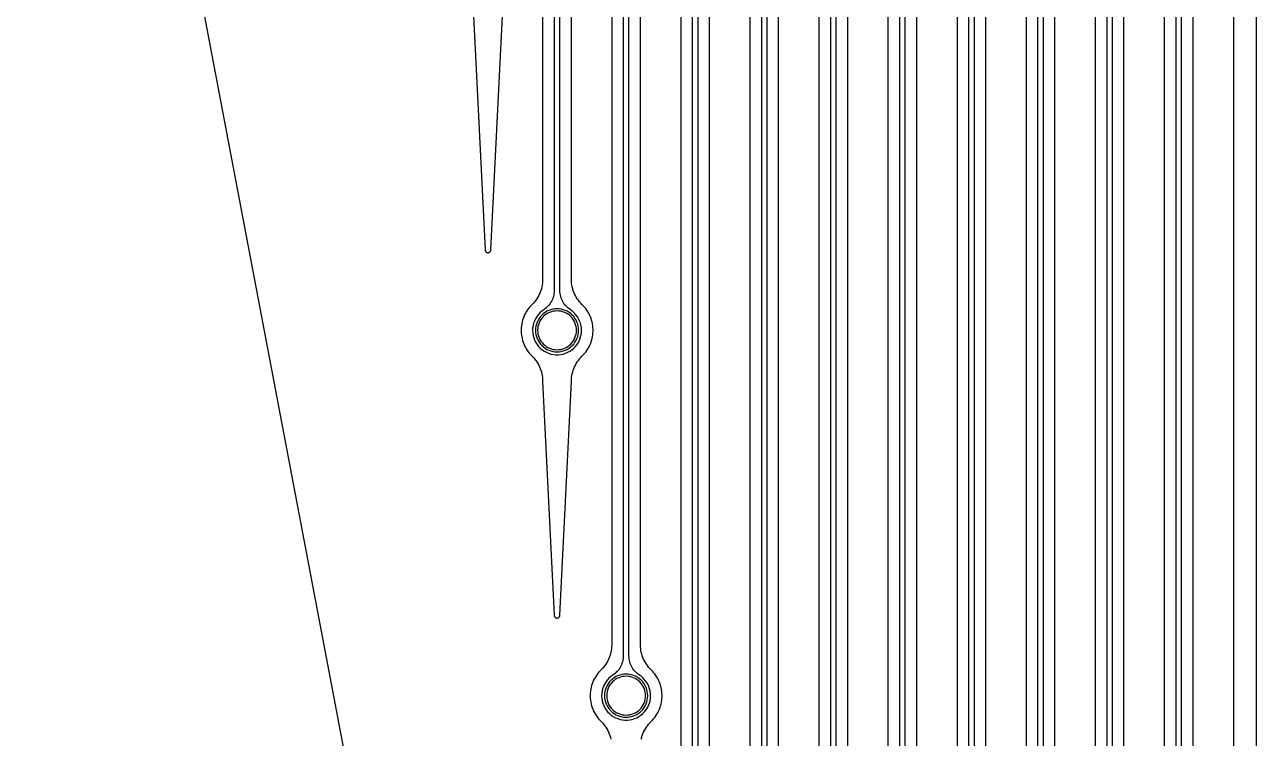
# Model space of a CAD drawing. Header units: metres. Extents: x -1805 to 1655, y -683 to 39617.
# Drawn here: x -430 to -2, y 1001 to 1249.1 of the extents above; entities that cross this region are included whole.
import ezdxf

# ---------------------------------------------------------------- set-up
doc = ezdxf.new("R2010")
doc.units = ezdxf.units.M
for name, color, linetype in [('Etching', 5, 'CONTINUOUS'), ('Metal', 4, 'CONTINUOUS'), ('pad_etching', 1, 'CONTINUOUS'), ('PEDOT_SIROF', 6, 'CONTINUOUS')]:
    doc.layers.add(name, color=color, linetype=linetype)

msp = doc.modelspace()

# ---------------------------------------------------------------- linework, layer by layer
at = {"layer": 'Etching'}
for points in [[(-250, 9134.24), (-250, 1160.5), (-250.02, 1159.86), (-250.07, 1159.22), (-250.15, 1158.58), (-250.27, 1157.95), (-250.43, 1157.32), (-250.62, 1156.71), (-250.83, 1156.1), (-251.09, 1155.51), (-251.37, 1154.93), (-251.68, 1154.37), (-252.03, 1153.83), (-252.4, 1153.3), (-252.8, 1152.8), (-253.22, 1152.32), (-253.67, 1151.86), (-254.13, 1151.4), (-254.56, 1150.91), (-254.96, 1150.41), (-255.34, 1149.88), (-255.69, 1149.33), (-256.01, 1148.77), (-256.3, 1148.19), (-256.57, 1147.6), (-256.8, 1146.99), (-256.99, 1146.37), (-257.16, 1145.75), (-257.29, 1145.11), (-257.4, 1144.47), (-257.46, 1143.83), (-257.5, 1143.18), (-257.5, 1142.53), (-257.46, 1141.89), (-257.4, 1141.24), (-257.29, 1140.6), (-257.16, 1139.97), (-256.99, 1139.34), (-256.8, 1138.72), (-256.57, 1138.12), (-256.3, 1137.52), (-256.01, 1136.94), (-255.69, 1136.38), (-255.34, 1135.84), (-254.96, 1135.31), (-254.56, 1134.8), (-254.13, 1134.32), (-253.67, 1133.86), (-253.22, 1133.4), (-252.8, 1132.92), (-252.4, 1132.41), (-252.03, 1131.89), (-251.68, 1131.34), (-251.37, 1130.78), (-251.09, 1130.2), (-250.83, 1129.61), (-250.62, 1129.01), (-250.43, 1128.39), (-250.27, 1127.77), (-250.15, 1127.14), (-250.07, 1126.5), (-250.02, 1125.86), (-250, 1125.21), (-246, 1043.81), (-245.98, 1043.68), (-245.95, 1043.56), (-245.91, 1043.44), (-245.85, 1043.33), (-245.78, 1043.23), (-245.69, 1043.13), (-245.59, 1043.05), (-245.49, 1042.98), (-245.37, 1042.93), (-245.25, 1042.89), (-245.13, 1042.87), (-245, 1042.86), (-244.87, 1042.87), (-244.75, 1042.89), (-244.63, 1042.93), (-244.51, 1042.98), (-244.41, 1043.05), (-244.31, 1043.13), (-244.22, 1043.23), (-244.15, 1043.33), (-244.09, 1043.44), (-244.05, 1043.56), (-244.02, 1043.68), (-244, 1043.81), (-240, 1125.21), (-239.98, 1125.86), (-239.93, 1126.5), (-239.85, 1127.14), (-239.73, 1127.77), (-239.57, 1128.39), (-239.38, 1129.01), (-239.17, 1129.61), (-238.91, 1130.2), (-238.63, 1130.78), (-238.32, 1131.34), (-237.97, 1131.89), (-237.6, 1132.41), (-237.2, 1132.92), (-236.78, 1133.4), (-236.33, 1133.86), (-235.87, 1134.32), (-235.44, 1134.8), (-235.04, 1135.31), (-234.66, 1135.84), (-234.31, 1136.38), (-233.99, 1136.94), (-233.7, 1137.52), (-233.43, 1138.12), (-233.2, 1138.72), (-233.01, 1139.34), (-232.84, 1139.97), (-232.71, 1140.6), (-232.6, 1141.24), (-232.54, 1141.89), (-232.5, 1142.53), (-232.5, 1143.18), (-232.54, 1143.83), (-232.6, 1144.47), (-232.71, 1145.11), (-232.84, 1145.75), (-233.01, 1146.37), (-233.2, 1146.99), (-233.43, 1147.6), (-233.7, 1148.19), (-233.99, 1148.77), (-234.31, 1149.33), (-234.66, 1149.88), (-235.04, 1150.41), (-235.44, 1150.91), (-235.87, 1151.4), (-236.33, 1151.86), (-236.78, 1152.32), (-237.2, 1152.8), (-237.6, 1153.3), (-237.97, 1153.83), (-238.32, 1154.37), (-238.63, 1154.93), (-238.91, 1155.51), (-239.17, 1156.1), (-239.38, 1156.71), (-239.57, 1157.32), (-239.73, 1157.95), (-239.85, 1158.58), (-239.93, 1159.22), (-239.98, 1159.86), (-240, 1160.5), (-240, 9134.24)], [(-226, 9134.24), (-226, 1033.52), (-226.02, 1032.87), (-226.07, 1032.23), (-226.15, 1031.59), (-226.27, 1030.96), (-226.43, 1030.34), (-226.62, 1029.72), (-226.83, 1029.12), (-227.09, 1028.53), (-227.37, 1027.95), (-227.68, 1027.39), (-228.03, 1026.84), (-228.4, 1026.32), (-228.8, 1025.81), (-229.22, 1025.33), (-229.67, 1024.87), (-230.13, 1024.41), (-230.56, 1023.93), (-230.96, 1023.42), (-231.34, 1022.89), (-231.69, 1022.35), (-232.01, 1021.79), (-232.3, 1021.21), (-232.57, 1020.61), (-232.8, 1020.01), (-232.99, 1019.39), (-233.16, 1018.76), (-233.29, 1018.13), (-233.4, 1017.49), (-233.46, 1016.84), (-233.5, 1016.2), (-233.5, 1015.55), (-233.46, 1014.9), (-233.4, 1014.26), (-233.29, 1013.62), (-233.16, 1012.98), (-232.99, 1012.36), (-232.8, 1011.74), (-232.57, 1011.13), (-232.3, 1010.54), (-232.01, 1009.96), (-231.69, 1009.4), (-231.34, 1008.85), (-230.96, 1008.32), (-230.56, 1007.82), (-230.13, 1007.33), (-229.67, 1006.87), (-229.22, 1006.41), (-228.8, 1005.93), (-228.4, 1005.43), (-228.03, 1004.9), (-227.68, 1004.36), (-227.37, 1003.8), (-227.09, 1003.22), (-226.83, 1002.63), (-226.62, 1002.02), (-226.43, 1001.41), (-226.27, 1000.78)], [(-215.73, 1000.78), (-215.57, 1001.41), (-215.38, 1002.02), (-215.17, 1002.63), (-214.91, 1003.22), (-214.63, 1003.8), (-214.32, 1004.36), (-213.97, 1004.9), (-213.6, 1005.43), (-213.2, 1005.93), (-212.78, 1006.41), (-212.33, 1006.87), (-211.87, 1007.33), (-211.44, 1007.82), (-211.04, 1008.32), (-210.66, 1008.85), (-210.31, 1009.4), (-209.99, 1009.96), (-209.7, 1010.54), (-209.43, 1011.13), (-209.2, 1011.74), (-209.01, 1012.36), (-208.84, 1012.98), (-208.71, 1013.62), (-208.6, 1014.26), (-208.54, 1014.9), (-208.5, 1015.55), (-208.5, 1016.2), (-208.54, 1016.84), (-208.6, 1017.49), (-208.71, 1018.13), (-208.84, 1018.76), (-209.01, 1019.39), (-209.2, 1020.01), (-209.43, 1020.61), (-209.7, 1021.21), (-209.99, 1021.79), (-210.31, 1022.35), (-210.66, 1022.89), (-211.04, 1023.42), (-211.44, 1023.93), (-211.87, 1024.41), (-212.33, 1024.87), (-212.78, 1025.33), (-213.2, 1025.81), (-213.6, 1026.32), (-213.97, 1026.84), (-214.32, 1027.39), (-214.63, 1027.95), (-214.91, 1028.53), (-215.17, 1029.12), (-215.38, 1029.72), (-215.57, 1030.34), (-215.73, 1030.96), (-215.85, 1031.59), (-215.93, 1032.23), (-215.98, 1032.87), (-216, 1033.52), (-216, 9134.24)], [(-202, 9134.24), (-202, 906.53)], [(-192, 906.53), (-192, 9134.24)], [(-178, 9134.24), (-178, 779.55)], [(-168, 779.55), (-168, 9134.24)], [(-154, 9134.24), (-154, 652.56)], [(-144, 652.56), (-144, 9134.24)], [(-130, 9134.24), (-130, 525.58)], [(-120, 525.58), (-120, 9134.24)], [(-106, 9134.24), (-106, 398.59)], [(-96, 398.59), (-96, 9134.24)], [(-82, 9134.24), (-82, 271.61)], [(-72, 271.61), (-72, 9134.24)], [(-58, 9134.24), (-58, 144.63)], [(-48, 144.63), (-48, 9134.24)], [(-34, 9134.24), (-34, 17.64)], [(-24, 17.64), (-24, 9134.24)], [(-10, 4155.73), (-10, -202.71)], [(-35.26, -497.72), (-858, 3836.51)], [(-274, 1252.2), (-270, 1170.79), (-269.98, 1170.67), (-269.95, 1170.54), (-269.91, 1170.42), (-269.85, 1170.31), (-269.78, 1170.21), (-269.69, 1170.12), (-269.59, 1170.04), (-269.49, 1169.97), (-269.37, 1169.91), (-269.25, 1169.87), (-269.13, 1169.85), (-269, 1169.84), (-268.87, 1169.85), (-268.75, 1169.87), (-268.63, 1169.91), (-268.51, 1169.97), (-268.41, 1170.04), (-268.31, 1170.12), (-268.22, 1170.21), (-268.15, 1170.31), (-268.09, 1170.42), (-268.05, 1170.54), (-268.02, 1170.67), (-268, 1170.79), (-264, 1252.2)]]:
    msp.add_lwpolyline(points, dxfattribs=at)
at = {"layer": 'Metal'}
for points in [[(-246, 9436.51), (-246, 1156.69), (-246.02, 1156.16), (-246.07, 1155.63), (-246.16, 1155.11), (-246.28, 1154.59), (-246.44, 1154.08), (-246.62, 1153.59), (-246.85, 1153.11), (-247.1, 1152.64), (-247.38, 1152.19), (-247.69, 1151.77), (-248.03, 1151.36), (-248.4, 1150.98), (-248.79, 1150.62), (-249.2, 1150.28), (-249.64, 1149.98), (-250.33, 1149.48), (-250.97, 1148.91), (-251.54, 1148.28), (-252.06, 1147.6), (-252.5, 1146.86), (-252.86, 1146.09), (-253.15, 1145.29), (-253.35, 1144.46), (-253.47, 1143.61), (-253.5, 1142.76), (-253.45, 1141.9), (-253.31, 1141.06), (-253.09, 1140.23), (-252.78, 1139.44), (-252.4, 1138.67), (-251.94, 1137.95), (-251.41, 1137.28), (-250.82, 1136.66), (-250.17, 1136.11), (-249.47, 1135.62), (-248.72, 1135.21), (-247.93, 1134.88), (-247.11, 1134.62), (-246.28, 1134.45), (-245.43, 1134.37), (-244.57, 1134.37), (-243.72, 1134.45), (-242.89, 1134.62), (-242.07, 1134.88), (-241.28, 1135.21), (-240.53, 1135.62), (-239.83, 1136.11), (-239.18, 1136.66), (-238.59, 1137.28), (-238.06, 1137.95), (-237.6, 1138.67), (-237.22, 1139.44), (-236.91, 1140.23), (-236.69, 1141.06), (-236.55, 1141.9), (-236.5, 1142.76), (-236.53, 1143.61), (-236.65, 1144.46), (-236.85, 1145.29), (-237.14, 1146.09), (-237.5, 1146.86), (-237.94, 1147.6), (-238.46, 1148.28), (-239.03, 1148.91), (-239.67, 1149.48), (-240.36, 1149.98), (-240.8, 1150.28), (-241.21, 1150.62), (-241.6, 1150.98), (-241.97, 1151.36), (-242.31, 1151.77), (-242.62, 1152.19), (-242.9, 1152.64), (-243.15, 1153.11), (-243.38, 1153.59), (-243.56, 1154.08), (-243.72, 1154.59), (-243.84, 1155.11), (-243.93, 1155.63), (-243.98, 1156.16), (-244, 1156.69), (-244, 9436.51)], [(-222, 9436.51), (-222, 1029.7), (-222.02, 1029.17), (-222.07, 1028.65), (-222.16, 1028.12), (-222.28, 1027.61), (-222.44, 1027.1), (-222.62, 1026.61), (-222.85, 1026.12), (-223.1, 1025.66), (-223.38, 1025.21), (-223.69, 1024.78), (-224.03, 1024.37), (-224.4, 1023.99), (-224.79, 1023.63), (-225.2, 1023.3), (-225.64, 1023), (-226.33, 1022.5), (-226.97, 1021.93), (-227.54, 1021.3), (-228.06, 1020.61), (-228.5, 1019.88), (-228.86, 1019.11), (-229.15, 1018.3), (-229.35, 1017.47), (-229.47, 1016.63), (-229.5, 1015.77), (-229.45, 1014.92), (-229.31, 1014.08), (-229.09, 1013.25), (-228.78, 1012.45), (-228.4, 1011.69), (-227.94, 1010.97), (-227.41, 1010.29), (-226.82, 1009.68), (-226.17, 1009.13), (-225.47, 1008.64), (-224.72, 1008.23), (-223.93, 1007.89), (-223.11, 1007.64), (-222.28, 1007.47), (-221.43, 1007.38), (-220.57, 1007.38), (-219.72, 1007.47), (-218.89, 1007.64), (-218.07, 1007.89), (-217.28, 1008.23), (-216.53, 1008.64), (-215.83, 1009.13), (-215.18, 1009.68), (-214.59, 1010.29), (-214.06, 1010.97), (-213.6, 1011.69), (-213.22, 1012.45), (-212.91, 1013.25), (-212.69, 1014.08), (-212.55, 1014.92), (-212.5, 1015.77), (-212.53, 1016.63), (-212.65, 1017.47), (-212.85, 1018.3), (-213.14, 1019.11), (-213.5, 1019.88), (-213.94, 1020.61), (-214.46, 1021.3), (-215.03, 1021.93), (-215.67, 1022.5), (-216.36, 1023), (-216.8, 1023.3), (-217.21, 1023.63), (-217.6, 1023.99), (-217.97, 1024.37), (-218.31, 1024.78), (-218.62, 1025.21), (-218.9, 1025.66), (-219.15, 1026.12), (-219.38, 1026.61), (-219.56, 1027.1), (-219.72, 1027.61), (-219.84, 1028.12), (-219.93, 1028.65), (-219.98, 1029.17), (-220, 1029.7), (-220, 9436.51)], [(-198, 9436.51), (-198, 902.72)], [(-196, 902.72), (-196, 9436.51)], [(-174, 9436.51), (-174, 775.73)], [(-172, 775.73), (-172, 9436.51)], [(-150, 9436.51), (-150, 648.75)], [(-148, 648.75), (-148, 9436.51)], [(-126, 9436.51), (-126, 521.77)], [(-124, 521.77), (-124, 9436.51)], [(-102, 9436.51), (-102, 394.78)], [(-100, 394.78), (-100, 9436.51)], [(-78, 9436.51), (-78, 267.8)], [(-76, 267.8), (-76, 9436.51)], [(-54, 9436.51), (-54, 140.81)], [(-52, 140.81), (-52, 9436.51)], [(-30, 9436.51), (-30, 13.83)], [(-28, 13.83), (-28, 9436.51)], [(-2, -200.37), (-2, 4153.38)]]:
    msp.add_lwpolyline(points, dxfattribs=at)
at = {"layer": 'pad_etching'}
for points in [[(-238.25, 1142.86), (-238.28, 1143.52), (-238.38, 1144.17), (-238.54, 1144.82), (-238.76, 1145.44), (-239.05, 1146.04), (-239.39, 1146.61), (-239.78, 1147.14), (-240.23, 1147.63), (-240.72, 1148.07), (-241.25, 1148.47), (-241.82, 1148.81), (-242.42, 1149.09), (-243.04, 1149.32), (-243.68, 1149.48), (-244.34, 1149.57), (-245, 1149.61), (-245.66, 1149.57), (-246.32, 1149.48), (-246.96, 1149.32), (-247.58, 1149.09), (-248.18, 1148.81), (-248.75, 1148.47), (-249.28, 1148.07), (-249.77, 1147.63), (-250.22, 1147.14), (-250.61, 1146.61), (-250.95, 1146.04), (-251.24, 1145.44), (-251.46, 1144.82), (-251.62, 1144.17), (-251.72, 1143.52), (-251.75, 1142.86), (-251.72, 1142.2), (-251.62, 1141.54), (-251.46, 1140.9), (-251.24, 1140.27), (-250.95, 1139.68), (-250.61, 1139.11), (-250.22, 1138.57), (-249.77, 1138.08), (-249.28, 1137.64), (-248.75, 1137.24), (-248.18, 1136.9), (-247.58, 1136.62), (-246.96, 1136.4), (-246.32, 1136.24), (-245.66, 1136.14), (-245, 1136.11), (-244.34, 1136.14), (-243.68, 1136.24), (-243.04, 1136.4), (-242.42, 1136.62), (-241.82, 1136.9), (-241.25, 1137.24), (-240.72, 1137.64), (-240.23, 1138.08), (-239.78, 1138.57), (-239.39, 1139.11), (-239.05, 1139.68), (-238.76, 1140.27), (-238.54, 1140.9), (-238.38, 1141.54), (-238.28, 1142.2), (-238.25, 1142.86)], [(-214.25, 1015.87), (-214.28, 1016.53), (-214.38, 1017.19), (-214.54, 1017.83), (-214.76, 1018.46), (-215.05, 1019.05), (-215.39, 1019.62), (-215.78, 1020.16), (-216.23, 1020.65), (-216.72, 1021.09), (-217.25, 1021.49), (-217.82, 1021.83), (-218.42, 1022.11), (-219.04, 1022.33), (-219.68, 1022.49), (-220.34, 1022.59), (-221, 1022.62), (-221.66, 1022.59), (-222.32, 1022.49), (-222.96, 1022.33), (-223.58, 1022.11), (-224.18, 1021.83), (-224.75, 1021.49), (-225.28, 1021.09), (-225.77, 1020.65), (-226.22, 1020.16), (-226.61, 1019.62), (-226.95, 1019.05), (-227.24, 1018.46), (-227.46, 1017.83), (-227.62, 1017.19), (-227.72, 1016.53), (-227.75, 1015.87), (-227.72, 1015.21), (-227.62, 1014.56), (-227.46, 1013.91), (-227.24, 1013.29), (-226.95, 1012.69), (-226.61, 1012.12), (-226.22, 1011.59), (-225.77, 1011.1), (-225.28, 1010.66), (-224.75, 1010.26), (-224.18, 1009.92), (-223.58, 1009.64), (-222.96, 1009.41), (-222.32, 1009.25), (-221.66, 1009.16), (-221, 1009.12), (-220.34, 1009.16), (-219.68, 1009.25), (-219.04, 1009.41), (-218.42, 1009.64), (-217.82, 1009.92), (-217.25, 1010.26), (-216.72, 1010.66), (-216.23, 1011.1), (-215.78, 1011.59), (-215.39, 1012.12), (-215.05, 1012.69), (-214.76, 1013.29), (-214.54, 1013.91), (-214.38, 1014.56), (-214.28, 1015.21), (-214.25, 1015.87)]]:
    msp.add_lwpolyline(points, close=True, dxfattribs=at)
at = {"layer": 'PEDOT_SIROF'}
for points in [[(-237.5, 1142.86), (-237.54, 1143.59), (-237.64, 1144.32), (-237.82, 1145.03), (-238.07, 1145.73), (-238.39, 1146.39), (-238.76, 1147.02), (-239.2, 1147.62), (-239.7, 1148.16), (-240.24, 1148.65), (-240.83, 1149.09), (-241.46, 1149.47), (-242.13, 1149.79), (-242.82, 1150.03), (-243.54, 1150.21), (-244.26, 1150.32), (-245, 1150.36), (-245.74, 1150.32), (-246.46, 1150.21), (-247.18, 1150.03), (-247.87, 1149.79), (-248.54, 1149.47), (-249.17, 1149.09), (-249.76, 1148.65), (-250.3, 1148.16), (-250.8, 1147.62), (-251.24, 1147.02), (-251.61, 1146.39), (-251.93, 1145.73), (-252.18, 1145.03), (-252.36, 1144.32), (-252.46, 1143.59), (-252.5, 1142.86), (-252.46, 1142.12), (-252.36, 1141.39), (-252.18, 1140.68), (-251.93, 1139.99), (-251.61, 1139.32), (-251.24, 1138.69), (-250.8, 1138.1), (-250.3, 1137.55), (-249.76, 1137.06), (-249.17, 1136.62), (-248.54, 1136.24), (-247.87, 1135.93), (-247.18, 1135.68), (-246.46, 1135.5), (-245.74, 1135.39), (-245, 1135.36), (-244.26, 1135.39), (-243.54, 1135.5), (-242.82, 1135.68), (-242.13, 1135.93), (-241.46, 1136.24), (-240.83, 1136.62), (-240.24, 1137.06), (-239.7, 1137.55), (-239.2, 1138.1), (-238.76, 1138.69), (-238.39, 1139.32), (-238.07, 1139.99), (-237.82, 1140.68), (-237.64, 1141.39), (-237.54, 1142.12), (-237.5, 1142.86)], [(-213.5, 1015.87), (-213.54, 1016.61), (-213.64, 1017.34), (-213.82, 1018.05), (-214.07, 1018.74), (-214.39, 1019.41), (-214.76, 1020.04), (-215.2, 1020.63), (-215.7, 1021.18), (-216.24, 1021.67), (-216.83, 1022.11), (-217.46, 1022.49), (-218.13, 1022.8), (-218.82, 1023.05), (-219.54, 1023.23), (-220.26, 1023.34), (-221, 1023.37), (-221.74, 1023.34), (-222.46, 1023.23), (-223.18, 1023.05), (-223.87, 1022.8), (-224.54, 1022.49), (-225.17, 1022.11), (-225.76, 1021.67), (-226.3, 1021.18), (-226.8, 1020.63), (-227.24, 1020.04), (-227.61, 1019.41), (-227.93, 1018.74), (-228.18, 1018.05), (-228.36, 1017.34), (-228.46, 1016.61), (-228.5, 1015.87), (-228.46, 1015.14), (-228.36, 1014.41), (-228.18, 1013.7), (-227.93, 1013), (-227.61, 1012.34), (-227.24, 1011.71), (-226.8, 1011.12), (-226.3, 1010.57), (-225.76, 1010.08), (-225.17, 1009.64), (-224.54, 1009.26), (-223.87, 1008.94), (-223.18, 1008.7), (-222.46, 1008.52), (-221.74, 1008.41), (-221, 1008.37), (-220.26, 1008.41), (-219.54, 1008.52), (-218.82, 1008.7), (-218.13, 1008.94), (-217.46, 1009.26), (-216.83, 1009.64), (-216.24, 1010.08), (-215.7, 1010.57), (-215.2, 1011.12), (-214.76, 1011.71), (-214.39, 1012.34), (-214.07, 1013), (-213.82, 1013.7), (-213.64, 1014.41), (-213.54, 1015.14), (-213.5, 1015.87)]]:
    msp.add_lwpolyline(points, close=True, dxfattribs=at)

doc.saveas('drawing.dxf')
